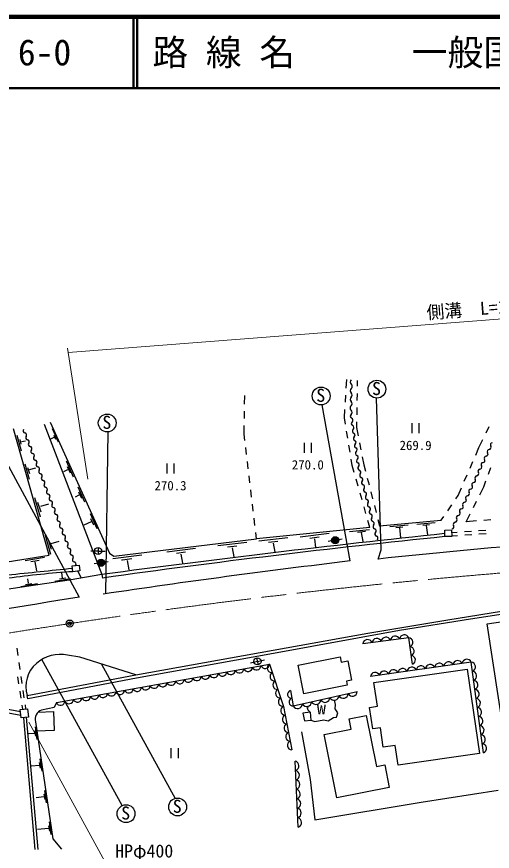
# Model space of a CAD drawing. Units: millimetres, scale not verified. Extents: x 40000 to 680000, y 20000 to 380000.
# Drawn here: x 161358 to 228014, y 262960 to 380000 of the extents above; entities that cross this region are included whole.
import ezdxf
from ezdxf.enums import TextEntityAlignment as Align

# ---------------------------------------------------------------- set-up
doc = ezdxf.new("R2010")
doc.units = ezdxf.units.MM
doc.header["$LTSCALE"] = 1000
doc.header["$PDMODE"] = 32
doc.header["$PDSIZE"] = 500
doc.linetypes.add('CHAIN', pattern=[18.5, 12, -1.5, 3.5, -1.5])
for name, color, linetype, lineweight in [('M-BGD', 7, 'Continuous', 25), ('M-BMK', 2, 'CHAIN', 13), ('M-BMK-SRVR', 3, 'Continuous', 25), ('M-STR-HTXT', 7, 'Continuous', 13), ('M-TTL', 2, 'Continuous', 140), ('M-TTL-LINE', 7, 'Continuous', 50)]:
    doc.layers.add(name, color=color, linetype=linetype, lineweight=lineweight)
doc.layers.add('M-BMK-HTXT', color=7, linetype='Continuous')
doc.layers.add('M-TTL-TXT', color=7, linetype='Continuous')
doc.styles.add('ＭＳ ゴシック', font='')
doc.styles.get('ＭＳ ゴシック').set_extended_font_data('MS Gothic')

msp = doc.modelspace()

# ---------------------------------------------------------------- linework, layer by layer
at = {"layer": 'M-BGD'}
for p, q in [((207537, 327926), (207606, 329114)), ((209085, 328965), (209073, 328173)), ((193298, 325675), (193316, 326887)), ((207419, 325929), (207478, 326927)), ((209057, 327173), (209041, 326173)), ((208075, 303677), (204168, 325574)), ((212441, 305237), (211803, 326515)), ((193269, 323675), (193284, 324675)), ((207290, 323743), (207360, 324931)), ((209025, 325174), (209009, 324174)), ((207435, 322872), (207290, 323743)), ((208993, 323174), (208980, 322382)), ((165888, 304504), (160890, 322220)), ((166337, 322260), (167153, 320372)), ((193237, 321463), (193255, 322675)), ((207762, 320899), (207598, 321885)), ((208980, 322382), (209206, 321238)), ((216734, 322977), (216734, 321577)), ((217784, 321577), (217784, 322977)), ((227143, 321621), (227584, 322519)), ((161391, 321323), (161992, 319107)), ((161789, 320698), (161945, 320035)), ((166637, 321015), (166082, 320751)), ((166545, 321334), (166815, 320772)), ((174109, 321776), (173823, 299078)), ((193340, 320583), (193237, 321463)), ((226147, 319591), (226703, 320724)), ((162015, 320410), (162600, 320535)), ((193573, 318596), (193456, 319589)), ((201627, 320252), (201627, 318852)), ((202677, 318852), (202677, 320252)), ((208089, 318926), (207925, 319912)), ((209401, 320257), (209595, 319276)), ((225684, 318524), (226147, 319591)), ((158908, 319329), (170094, 298608)), ((162478, 317297), (163086, 315159)), ((168282, 317711), (168344, 317610)), ((168344, 317610), (169273, 315480)), ((182389, 317327), (182389, 315927)), ((183439, 315927), (183439, 317327)), ((193805, 316610), (193689, 317603)), ((208396, 317068), (208252, 317939)), ((209789, 318295), (210016, 317151)), ((224889, 316689), (225287, 317606)), ((162883, 316782), (163148, 315940)), ((163172, 316493), (164030, 316759)), ((168485, 316439), (167931, 316166)), ((168430, 316915), (168843, 316026)), ((208674, 316089), (208396, 317068)), ((210016, 317151), (210241, 316276)), ((227463, 315863), (227803, 316803)), ((194038, 314623), (193921, 315617)), ((209220, 314164), (208947, 315126)), ((210490, 315307), (210739, 314339)), ((224094, 314854), (224491, 315771)), ((226808, 314055), (227123, 314923)), ((169944, 314080), (170872, 311951)), ((223233, 312868), (223696, 313936)), ((226258, 312954), (226808, 314055)), ((163851, 312558), (164635, 309878)), ((170084, 312910), (169530, 312637)), ((170029, 313386), (170443, 312497)), ((194270, 312637), (194154, 313630)), ((209766, 312240), (209493, 313202)), ((210988, 313370), (211237, 312402)), ((222893, 312370), (223233, 312868)), ((164284, 311937), (164717, 310580)), ((164717, 311376), (165852, 311703)), ((194503, 310651), (194387, 311644)), ((211486, 311433), (211735, 310465)), ((221767, 310718), (222330, 311544)), ((225362, 311165), (225810, 312060)), ((171638, 310341), (172567, 308211)), ((210312, 310316), (210039, 311278)), ((224364, 309170), (224915, 310271)), ((171779, 309171), (170749, 308712)), ((171724, 309647), (172138, 308757)), ((194736, 308664), (194619, 309657)), ((210863, 308375), (210585, 309354)), ((211985, 309496), (212210, 308621)), ((212210, 308621), (220864, 309393)), ((217420, 308841), (219987, 309091)), ((220864, 309393), (221203, 309891)), ((225807, 309285), (224364, 309170)), ((227801, 309443), (226804, 309364)), ((210863, 308375), (194955, 306791)), ((208012, 307819), (210819, 308105)), ((209124, 307736), (210226, 307851)), ((213675, 308507), (216241, 308757)), ((214517, 308351), (215477, 308453)), ((214985, 308312), (215165, 306986)), ((218263, 308685), (219222, 308787)), ((218731, 308646), (218910, 307320)), ((221349, 308014), (222300, 308045)), ((221379, 307096), (221349, 308014)), ((222300, 308045), (222330, 307128)), ((224106, 307791), (225103, 307864)), ((226101, 307938), (227098, 308011)), ((165331, 307310), (166115, 304630)), ((165764, 306690), (166197, 305332)), ((194955, 306791), (194852, 307671)), ((195290, 306496), (199351, 306987)), ((201101, 307074), (205162, 307566)), ((202459, 306887), (203758, 307051)), ((203100, 306764), (203257, 305585)), ((205999, 306582), (206984, 306756)), ((209644, 307674), (209847, 306399)), ((222330, 307128), (221379, 307096)), ((222313, 307660), (223109, 307718)), ((222328, 307186), (223145, 307248)), ((224142, 307323), (225139, 307398)), ((226136, 307474), (227133, 307549)), ((166197, 306128), (167332, 306456)), ((172761, 305570), (172761, 304570)), ((189551, 305842), (193612, 306334)), ((190909, 305655), (192208, 305819)), ((191550, 305531), (191779, 304262)), ((196648, 306308), (197947, 306472)), ((197289, 306185), (197517, 304916)), ((205999, 306582), (205014, 306408)), ((159130, 303398), (165888, 304504)), ((172761, 305070), (171761, 305070)), ((172761, 305070), (173761, 305070)), ((174835, 304029), (178896, 304521)), ((182380, 304959), (186440, 305450)), ((183737, 304771), (185036, 304935)), ((184378, 304648), (184607, 303379)), ((211995, 303943), (212441, 305237)), ((165265, 304144), (162550, 303699)), ((163330, 303621), (164485, 303808)), ((163907, 303574), (164126, 302295)), ((173182, 303425), (172198, 303251)), ((173182, 303425), (174167, 303598)), ((176052, 303819), (176192, 303842)), ((176192, 303842), (177491, 304006)), ((176833, 303718), (177062, 302449)), ((167793, 301333), (167697, 302014)), ((169135, 303008), (170099, 303107)), ((169220, 302172), (169135, 303008)), ((170184, 302271), (169220, 302172)), ((169940, 302246), (170383, 301259)), ((170099, 303107), (170184, 302271)), ((168725, 300963), (156385, 299141)), ((163027, 300576), (162899, 301178)), ((166722, 300852), (168906, 301203)), ((167374, 301182), (168245, 301331)), ((173269, 301776), (168725, 300963)), ((161951, 300076), (164260, 300498)), ((162614, 300381), (163488, 300537)), ((221800, 295436), (233788, 297332)), ((233640, 296827), (224961, 295510)), ((210561, 293558), (221800, 295436)), ((224961, 295510), (215008, 293948)), ((227287, 294851), (233794, 295845)), ((215008, 293948), (196858, 290595)), ((229663, 279297), (227287, 294851)), ((178062, 287690), (210561, 293558)), ((161372, 291427), (161516, 290437)), ((170224, 290183), (168494, 290485)), ((196858, 290595), (178149, 287251)), ((161659, 289447), (161803, 288458)), ((176151, 269365), (164875, 289859)), ((178062, 287690), (170224, 290183)), ((173241, 289223), (183552, 270380)), ((195102, 289598), (194130, 289361)), ((194984, 290083), (195220, 289112)), ((195102, 289598), (196074, 289834)), ((200793, 289075), (206691, 290247)), ((206691, 290247), (206845, 289474)), ((206845, 289474), (207750, 289654)), ((207750, 289654), (208282, 286981)), ((201598, 285026), (200793, 289075)), ((211432, 286610), (224514, 288505)), ((224514, 288505), (226227, 276682)), ((161488, 287420), (161631, 286430)), ((161947, 287468), (162090, 286478)), ((162836, 284826), (178062, 287690)), ((178149, 287251), (162940, 284353)), ((208282, 286981), (207565, 286839)), ((207565, 286839), (207685, 286237)), ((207685, 286237), (201598, 285026)), ((211911, 283302), (211432, 286610)), ((161775, 285440), (161919, 284451)), ((162234, 285489), (162378, 284499)), ((162940, 284353), (162836, 284826)), ((161899, 282542), (157187, 283369)), ((162062, 283461), (162148, 282873)), ((162521, 283510), (162606, 282927)), ((166914, 283834), (166617, 283110)), ((202207, 283298), (202067, 283072)), ((206045, 283532), (205905, 284133)), ((205999, 282963), (206045, 283532)), ((210813, 283142), (211911, 283302)), ((161863, 282839), (162859, 282957)), ((162003, 281663), (161863, 282839)), ((162859, 282957), (162998, 281781)), ((164342, 282460), (166510, 282553)), ((166617, 283110), (164843, 282736)), ((166510, 282553), (166622, 279919)), ((202496, 282456), (201466, 282323)), ((201466, 282323), (201677, 281239)), ((202067, 283072), (202145, 282783)), ((202145, 282783), (202496, 282456)), ((202496, 282456), (202566, 281348)), ((206381, 282378), (205999, 282963)), ((206201, 281777), (206381, 282378)), ((211250, 280124), (210813, 283142)), ((162998, 281781), (162003, 281663)), ((162291, 281697), (163887, 263194)), ((164344, 263212), (162738, 281750)), ((163983, 281139), (166403, 264699)), ((201677, 281239), (202566, 281348)), ((202566, 281348), (203151, 281176)), ((203151, 281176), (204407, 281402)), ((204407, 281402), (205000, 281239)), ((205000, 281239), (205772, 281730)), ((205772, 281730), (206201, 281777)), ((207932, 281520), (210321, 282005)), ((208221, 280100), (207932, 281520)), ((210321, 282005), (211778, 274838)), ((163872, 279860), (163979, 279107)), ((163947, 280400), (164200, 278642)), ((166622, 279919), (164178, 279814)), ((204437, 279331), (208221, 280100)), ((212340, 280282), (211250, 280124)), ((212734, 277566), (212340, 280282)), ((163846, 279478), (163017, 279426)), ((201290, 279704), (202475, 273029)), ((206243, 270441), (204437, 279331)), ((182971, 277435), (182971, 276035)), ((184021, 276035), (184021, 277435)), ((214403, 277807), (212734, 277566)), ((214805, 275028), (214403, 277807)), ((226227, 276682), (214805, 275028)), ((164529, 275395), (164636, 274642)), ((164604, 275935), (164857, 274177)), ((200825, 266350), (200377, 275618)), ((211778, 274838), (212936, 275073)), ((212936, 275073), (213575, 271931)), ((164503, 275012), (163434, 274904)), ((202475, 273029), (203147, 267381)), ((213575, 271931), (206243, 270441)), ((165156, 270581), (164087, 270473)), ((165181, 270963), (165289, 270211)), ((165256, 271503), (165509, 269745)), ((218036, 269830), (228818, 271528)), ((203147, 267381), (218036, 269830)), ((165906, 267090), (166159, 265332)), ((165805, 266168), (164258, 265999)), ((165831, 266550), (165938, 265797)), ((166403, 264699), (167620, 263256))]:
    msp.add_line(p, q, dxfattribs=at)
for points in [[(166063, 323123), (174381, 304769), (174978, 304330), (194955, 306791)], [(165190, 322846), (173269, 301776), (173363, 301276)], [(216825, 289190), (216299, 292894), (209874, 292069)], [(166914, 283834), (196781, 289214), (198730, 283290), (199914, 277181)], [(226791, 276781), (225067, 289481), (210928, 287452)], [(199722, 285489), (200125, 283342), (209095, 285361)], [(107143, 278564), (121236, 279264), (137047, 279597), (146131, 280598), (157356, 282906), (161958, 282042)]]:
    msp.add_lwpolyline(points, dxfattribs=at)
for centre, radius in [((211843, 327764), 1250), ((204023, 326816), 1250), ((174047, 323025), 1250), ((205999, 306582), 500), ((205999, 306582), 400), ((205999, 306582), 300), ((205999, 306582), 200), ((205999, 306582), 100), ((172761, 305070), 500), ((205999, 306582), 20), ((173182, 303425), 500), ((173182, 303425), 400), ((173182, 303425), 300), ((173182, 303425), 200), ((173182, 303425), 100), ((173182, 303425), 20), ((195102, 289598), 500), ((183911, 269182), 1250), ((176683, 268234), 1250)]:
    msp.add_circle(centre, radius, dxfattribs=at)
for centre, radius, start, end in [((208477, 328755), 381, 126.98294, 232.39429), ((208471, 327544), 381, 126.98294, 232.39429), ((208013, 328152), 381, 306.98294, 52.39429), ((208464, 326333), 381, 126.98294, 232.39429), ((208006, 326941), 381, 306.98294, 52.39429), ((208457, 325122), 381, 126.98294, 232.39429), ((208000, 325730), 381, 306.98294, 52.39429), ((208413, 323976), 306, 128.62722, 247.40125), ((207993, 324518), 381, 306.98294, 52.39429), ((208559, 322934), 306, 128.62722, 247.40125), ((208178, 323411), 306, 308.62722, 67.40125), ((162540, 321912), 292, 140.00395, 261.90785), ((208706, 321892), 306, 128.62722, 247.40125), ((208324, 322369), 306, 308.62722, 67.40125), ((162458, 321335), 292, 320.00395, 81.90785), ((162905, 320960), 292, 140.00395, 261.90785), ((208853, 320850), 306, 128.62722, 247.40125), ((208471, 321327), 306, 308.62722, 67.40125), ((162823, 320383), 292, 320.00395, 81.90785), ((163269, 320008), 292, 140.00395, 261.90785), ((163187, 319430), 292, 320.00395, 81.90785), ((208999, 319808), 306, 128.62722, 247.40125), ((208618, 320286), 306, 308.62722, 67.40125), ((208765, 319244), 306, 308.62722, 67.40125), ((227558, 319614), 294, 274.21326, 35.63758), ((228035, 319957), 294, 94.21326, 215.63758), ((163634, 319056), 292, 140.00395, 261.90785), ((163552, 318478), 292, 320.00395, 81.90785), ((209146, 318766), 306, 128.62722, 247.40125), ((208911, 318202), 306, 308.62722, 67.40125), ((227167, 318101), 294, 94.21326, 215.63758), ((227124, 318686), 294, 274.21326, 35.63758), ((227601, 319029), 294, 94.21326, 215.63758), ((163999, 318103), 292, 140.00395, 261.90785), ((163917, 317526), 292, 320.00395, 81.90785), ((164363, 317151), 292, 140.00395, 261.90785), ((209293, 317724), 306, 128.62722, 247.40125), ((209058, 317160), 306, 308.62722, 67.40125), ((226733, 317173), 294, 94.21326, 215.63758), ((226690, 317758), 294, 274.21326, 35.63758), ((164281, 316574), 292, 320.00395, 81.90785), ((164728, 316199), 292, 140.00395, 261.90785), ((209470, 316704), 309, 135.53058, 253.50773), ((209294, 316111), 309, 315.53058, 73.50773), ((225821, 315903), 294, 274.21326, 35.63758), ((226299, 316245), 294, 94.21326, 215.63758), ((226256, 316831), 294, 274.21326, 35.63758), ((164646, 315622), 292, 320.00395, 81.90785), ((165093, 315247), 292, 140.00395, 261.90785), ((165010, 314670), 292, 320.00395, 81.90785), ((209736, 315677), 309, 135.53058, 253.50773), ((209560, 315084), 309, 315.53058, 73.50773), ((210001, 314651), 309, 135.53058, 253.50773), ((225387, 314975), 294, 274.21326, 35.63758), ((225865, 315317), 294, 94.21326, 215.63758), ((165457, 314295), 292, 140.00395, 261.90785), ((165375, 313718), 292, 320.00395, 81.90785), ((209826, 314057), 309, 315.53058, 73.50773), ((210267, 313624), 309, 135.53058, 253.50773), ((224996, 313461), 294, 94.21326, 215.63758), ((224953, 314047), 294, 274.21326, 35.63758), ((225430, 314389), 294, 94.21326, 215.63758), ((165822, 313343), 292, 140.00395, 261.90785), ((165740, 312765), 292, 320.00395, 81.90785), ((166187, 312391), 292, 140.00395, 261.90785), ((210092, 313030), 309, 315.53058, 73.50773), ((210533, 312597), 309, 135.53058, 253.50773), ((224562, 312533), 294, 94.21326, 215.63758), ((224519, 313119), 294, 274.21326, 35.63758), ((166104, 311813), 292, 320.00395, 81.90785), ((166551, 311439), 292, 140.00395, 261.90785), ((210358, 312003), 309, 315.53058, 73.50773), ((210799, 311570), 309, 135.53058, 253.50773), ((223651, 311263), 294, 274.21326, 35.63758), ((224128, 311605), 294, 94.21326, 215.63758), ((224085, 312191), 294, 274.21326, 35.63758), ((166469, 310861), 292, 320.00395, 81.90785), ((166916, 310486), 292, 140.00395, 261.90785), ((166834, 309909), 292, 320.00395, 81.90785), ((210624, 310977), 309, 315.53058, 73.50773), ((211065, 310543), 309, 135.53058, 253.50773), ((210889, 309950), 309, 315.53058, 73.50773), ((223216, 310335), 294, 274.21326, 35.63758), ((223694, 310677), 294, 94.21326, 215.63758), ((167280, 309534), 292, 140.00395, 261.90785), ((167198, 308957), 292, 320.00395, 81.90785), ((211331, 309516), 309, 135.53058, 253.50773), ((211155, 308923), 309, 315.53058, 73.50773), ((222825, 308821), 294, 94.21326, 215.63758), ((222782, 309407), 294, 274.21326, 35.63758), ((223260, 309749), 294, 94.21326, 215.63758), ((167645, 308582), 292, 140.00395, 261.90785), ((167563, 308005), 292, 320.00395, 81.90785), ((168010, 307630), 292, 140.00395, 261.90785), ((211597, 308489), 309, 135.53058, 253.50773), ((211421, 307896), 309, 315.53058, 73.50773), ((222348, 308479), 294, 274.21326, 35.63758), ((167928, 307053), 292, 320.00395, 81.90785), ((168374, 306678), 292, 140.00395, 261.90785), ((396305, -1364586), 1681222, 95.97274, 97.62352), ((351204, -964825), 1278530, 95.82798, 97.99563), ((211863, 307462), 309, 135.53058, 253.50773), ((211687, 306869), 309, 315.53058, 73.50773), ((291222, -423141), 731388, 92.58828, 96.21874), ((168292, 306101), 292, 320.00395, 81.90785), ((168739, 305726), 292, 140.00395, 261.90785), ((168657, 305148), 292, 320.00395, 81.90785), ((169104, 304774), 292, 140.00395, 261.90785), ((169022, 304196), 292, 320.00395, 81.90785), ((169468, 303821), 292, 140.00395, 261.90785), ((169386, 303244), 292, 320.00395, 81.90785), ((353014, -905624), 1217956, 96.83453, 98.47573), ((-207054, 3889572), 3606583, 275.8432, 275.98775), ((177383, 178260), 124180, 93.76927, 97.9706), ((787630, -3487936), 3836569, 99.26265, 99.62061), ((210538, 291983), 670, 21.98623, 172.64898), ((211823, 292148), 670, 21.98623, 172.64898), ((213108, 292313), 670, 21.98623, 172.64898), ((214393, 292478), 670, 21.98623, 172.64898), ((215678, 292643), 670, 21.98623, 172.64898), ((216249, 292257), 639, 290.63799, 85.54618), ((216425, 291022), 639, 290.63799, 85.54618), ((167506, 285419), 5161, 78.96547, 130.97138), ((216600, 289788), 639, 290.63799, 85.54618), ((166959, 286074), 4308, 131.18617, 196.8332), ((196163, 289223), 618, 201.2489, 359.17405), ((197108, 288665), 639, 120.76417, 275.64675), ((219307, 288481), 672, 22.96895, 173.36178), ((220593, 288666), 672, 22.96895, 173.36178), ((221878, 288850), 672, 22.96895, 173.36178), ((223164, 289034), 672, 22.96895, 173.36178), ((224449, 289219), 672, 22.96895, 173.36178), ((224994, 288824), 661, 291.79958, 83.65417), ((188995, 287932), 618, 201.2489, 359.17405), ((190189, 288147), 618, 201.2489, 359.17405), ((191384, 288362), 618, 201.2489, 359.17405), ((192579, 288577), 618, 201.2489, 359.17405), ((193773, 288792), 618, 201.2489, 359.17405), ((194968, 289008), 618, 201.2489, 359.17405), ((197498, 287480), 639, 120.76417, 275.64675), ((211595, 287374), 672, 22.96895, 173.36178), ((212880, 287559), 672, 22.96895, 173.36178), ((214166, 287743), 672, 22.96895, 173.36178), ((215451, 287928), 672, 22.96895, 173.36178), ((216736, 288112), 672, 22.96895, 173.36178), ((218022, 288297), 672, 22.96895, 173.36178), ((225167, 287554), 661, 291.79958, 83.65417), ((183021, 286856), 618, 201.2489, 359.17405), ((184216, 287071), 618, 201.2489, 359.17405), ((185411, 287286), 618, 201.2489, 359.17405), ((186605, 287501), 618, 201.2489, 359.17405), ((187800, 287716), 618, 201.2489, 359.17405), ((197887, 286295), 639, 120.76417, 275.64675), ((225339, 286284), 661, 291.79958, 83.65417), ((177048, 285780), 618, 201.2489, 359.17405), ((178243, 285995), 618, 201.2489, 359.17405), ((179437, 286210), 618, 201.2489, 359.17405), ((180632, 286425), 618, 201.2489, 359.17405), ((181827, 286640), 618, 201.2489, 359.17405), ((198277, 285110), 639, 120.76417, 275.64675), ((225511, 285014), 661, 291.79958, 83.65417), ((169880, 284488), 618, 201.2489, 359.17405), ((171075, 284704), 618, 201.2489, 359.17405), ((172269, 284919), 618, 201.2489, 359.17405), ((173464, 285134), 618, 201.2489, 359.17405), ((174659, 285349), 618, 201.2489, 359.17405), ((175853, 285564), 618, 201.2489, 359.17405), ((198667, 283925), 639, 120.76417, 275.64675), ((199870, 284961), 548, 105.68575, 275.59267), ((200072, 283888), 548, 105.68575, 275.59267), ((204570, 284528), 681, 208.11463, 357.25148), ((205851, 284817), 681, 208.11463, 357.25148), ((207133, 285105), 681, 208.11463, 357.25148), ((208414, 285394), 681, 208.11463, 357.25148), ((167491, 284058), 618, 201.2489, 359.17405), ((168685, 284273), 618, 201.2489, 359.17405), ((198983, 282705), 637, 113.40989, 268.5443), ((200726, 283663), 681, 208.11463, 357.25148), ((202007, 283952), 681, 208.11463, 357.25148), ((203289, 284240), 681, 208.11463, 357.25148), ((225684, 283744), 661, 291.79958, 83.65417), ((165184, 281522), 1261, 105.69378, 197.70471), ((199220, 281483), 637, 113.40989, 268.5443), ((225856, 282474), 661, 291.79958, 83.65417), ((226028, 281204), 661, 291.79958, 83.65417), ((199457, 280261), 637, 113.40989, 268.5443), ((226201, 279935), 661, 291.79958, 83.65417), ((199694, 279040), 637, 113.40989, 268.5443), ((226373, 278665), 661, 291.79958, 83.65417), ((199931, 277818), 637, 113.40989, 268.5443), ((226545, 277395), 661, 291.79958, 83.65417), ((200220, 274947), 689, 288.70341, 76.82655), ((200284, 273623), 689, 288.70341, 76.82655), ((200348, 272299), 689, 288.70341, 76.82655), ((200412, 270975), 689, 288.70341, 76.82655), ((200476, 269651), 689, 288.70341, 76.82655), ((200540, 268327), 689, 288.70341, 76.82655), ((200604, 267002), 689, 288.70341, 76.82655)]:
    msp.add_arc(centre, radius, start, end, dxfattribs=at)
for p in [(205999, 306582), (173182, 303425)]:
    msp.add_point(p, dxfattribs=at)
at = {"layer": 'M-BMK'}
for centre, radius, start, end in [((303231, -589310), 894365, 92.26306, 98.64595), ((288298, -506707), 810459, 98.48008, 104.89371)]:
    msp.add_arc(centre, radius, start, end, dxfattribs=at)
at = {"layer": 'M-BMK-SRVR'}
msp.add_circle((168783, 294891), 500, dxfattribs=at)
msp.add_point((168783, 294891), dxfattribs=at)
at = {"layer": 'M-STR-HTXT'}
for p, q in [((168556, 332914), (286268, 342049)), ((168464, 333495), (171345, 315163)), ((173694, 261509), (163063, 281052))]:
    msp.add_line(p, q, dxfattribs=at)
at = {"layer": 'M-TTL'}
msp.add_line((680000, 380000), (40000, 380000), dxfattribs=at)
at = {"layer": 'M-TTL-LINE'}
for p, q in [((177750, 380000), (177750, 370000)), ((178250, 380000), (178250, 370000)), ((40000, 370000), (680000, 370000))]:
    msp.add_line(p, q, dxfattribs=at)

# ---------------------------------------------------------------- texts
at = {"layer": 'M-BGD', "style": 'ＭＳ ゴシック'}
for s, height, p in [('S', 1833, (203345, 325442)), ('S', 1833, (211165, 326390)), ('S', 1833, (173368, 321651)), ('269.9', 1320, (215019, 318833)), ('270.0', 1320, (199912, 316108)), ('270.3', 1320, (180673, 313183)), ('w', 1833, (203440, 281619)), ('S', 1833, (176004, 266861)), ('S', 1833, (183232, 267809))]:
    msp.add_text(s, height=height, dxfattribs=at).set_placement(p, align=Align.BOTTOM_LEFT)
at = {"layer": 'M-BMK-HTXT', "style": 'ＭＳ ゴシック'}
msp.add_text('HPφ400', height=1833, dxfattribs=at).set_placement((175166, 261541), align=Align.BOTTOM_LEFT)
at = {"layer": 'M-STR-HTXT', "style": 'ＭＳ ゴシック'}
msp.add_text('側溝\u3000L=112.5', height=1833, rotation=4.437, dxfattribs=at).set_placement((218914, 337033), align=Align.BOTTOM_LEFT)
at = {"layer": 'M-TTL-TXT', "style": 'ＭＳ ゴシック'}
for s, p in [('路 線 名', (180380, 375000)), ('一般国道489号', (216734, 375000)), ('6-0', (161521, 375000))]:
    msp.add_text(s, height=3666, dxfattribs=at).set_placement(p, align=Align.MIDDLE_LEFT)

doc.saveas('drawing.dxf')
